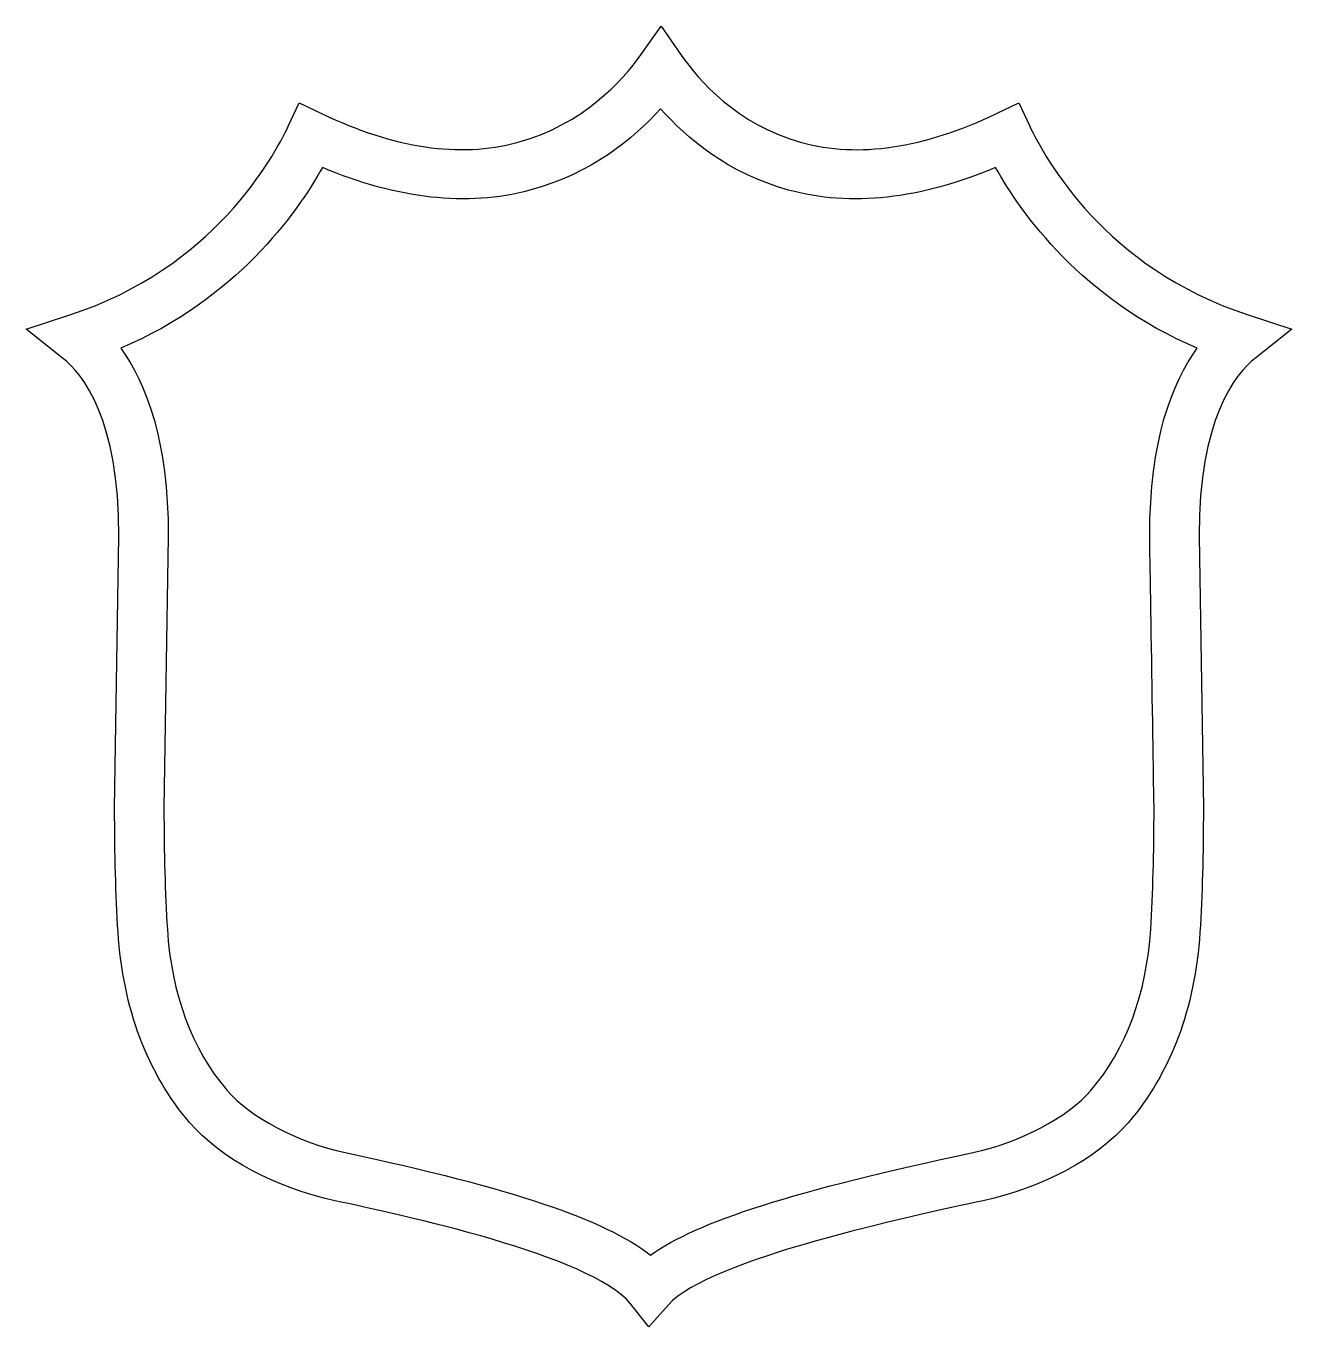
# Model space of a CAD drawing. Header units: centimetres. Extents: x -8.6 to 8.6, y -8.8 to 8.8.
import ezdxf

# ---------------------------------------------------------------- set-up
doc = ezdxf.new("R2010")
doc.units = ezdxf.units.CM
doc.header["$MEASUREMENT"] = 0
doc.layers.add('Camada 1', color=7, linetype='Continuous')

msp = doc.modelspace()

# ---------------------------------------------------------------- linework, layer by layer
at = {"layer": 'Camada 1'}
for points, knots in [([(-0.24637, 8.42031), (-0.48894, 8.0786), (-1.02927, 7.47035), (-1.92311, 7.23072), (-1.92311, 7.23072), (-1.92311, 7.23072), (-1.92311, 7.23072), (-1.92311, 7.23072), (-1.92311, 7.23072), (-2.69715, 7.02294), (-3.58705, 7.15521), (-4.56921, 7.62397), (-4.56921, 7.62397), (-4.56921, 7.62397), (-4.87351, 7.76939), (-4.87351, 7.76939), (-4.87351, 7.76939), (-4.87351, 7.76939), (-5.01596, 7.46313), (-5.01596, 7.46313), (-5.01596, 7.46313), (-5.22212, 7.0203), (-6.04471, 5.52641), (-7.97686, 4.89813), (-7.97686, 4.89813), (-7.97686, 4.89813), (-8.57164, 4.70509), (-8.57164, 4.70509), (-8.57164, 4.70509), (-8.57164, 4.70509), (-8.08026, 4.31808), (-8.08026, 4.31808), (-8.08026, 4.31808), (-7.79369, 4.09258), (-7.3131, 3.4784), (-7.3131, 1.89682), (-7.3131, 1.89682), (-7.3131, 1.89682), (-7.37186, -1.78523), (-7.37186, -1.78523), (-7.37186, -1.78523), (-7.37186, -2.40761), (-7.35643, -2.95712), (-7.32492, -3.46428), (-7.32492, -3.46428), (-7.26092, -4.48713), (-6.92577, -5.37804), (-6.35591, -6.04111), (-6.35591, -6.04111), (-5.93967, -6.52498), (-5.18566, -6.93135), (-4.38834, -7.10108), (-4.38834, -7.10108), (-3.52699, -7.28457), (-0.90619, -7.84295), (-0.38654, -8.49649), (-0.38654, -8.49649), (-0.38654, -8.49649), (-0.13706, -8.80999), (-0.13706, -8.80999), (-0.13706, -8.80999), (-0.13706, -8.80999), (0.12652, -8.50863), (0.12652, -8.50863), (0.12652, -8.50863), (0.66553, -7.89445), (3.46752, -7.29737), (4.3883, -7.10107), (4.3883, -7.10107), (5.18597, -6.93137), (5.93998, -6.52499), (6.35587, -6.0411), (6.35587, -6.0411), (6.92539, -5.37835), (7.26088, -4.48747), (7.32522, -3.46496), (7.32522, -3.46496), (7.35673, -2.95876), (7.37184, -2.40959), (7.37184, -1.78525), (7.37184, -1.78525), (7.37184, -1.78525), (7.31342, 1.90206), (7.31342, 1.90206), (7.31342, 1.90206), (7.31342, 3.47802), (7.79398, 4.09252), (8.08055, 4.31805), (8.08055, 4.31805), (8.08055, 4.31805), (8.57164, 4.70506), (8.57164, 4.70506), (8.57164, 4.70506), (8.57164, 4.70506), (7.97715, 4.89807), (7.97715, 4.89807), (7.97715, 4.89807), (6.04469, 5.52635), (5.22241, 7.02024), (5.01628, 7.46307), (5.01628, 7.46307), (5.01628, 7.46307), (4.8738, 7.76901), (4.8738, 7.76901), (4.8738, 7.76901), (4.8738, 7.76901), (4.56916, 7.62325), (4.56916, 7.62325), (4.56916, 7.62325), (3.58472, 7.15351), (2.69744, 7.02188), (1.93161, 7.23262), (1.93161, 7.23262), (1.05515, 7.47389), (0.5339, 8.07757), (0.30114, 8.416), (0.30114, 8.416), (0.30114, 8.416), (0.03036, 8.80996), (0.03036, 8.80996), (0.03036, 8.80996), (0.03036, 8.80996), (-0.24637, 8.42031), (-0.24637, 8.42031)], [0, 0, 0, 0, 0.03125, 0.03125, 0.03125, 0.03125, 0.0625, 0.0625, 0.0625, 0.0625, 0.09375, 0.09375, 0.09375, 0.09375, 0.125, 0.125, 0.125, 0.125, 0.15625, 0.15625, 0.15625, 0.15625, 0.1875, 0.1875, 0.1875, 0.1875, 0.21875, 0.21875, 0.21875, 0.21875, 0.25, 0.25, 0.25, 0.25, 0.28125, 0.28125, 0.28125, 0.28125, 0.3125, 0.3125, 0.3125, 0.3125, 0.34375, 0.34375, 0.34375, 0.34375, 0.375, 0.375, 0.375, 0.375, 0.40625, 0.40625, 0.40625, 0.40625, 0.4375, 0.4375, 0.4375, 0.4375, 0.46875, 0.46875, 0.46875, 0.46875, 0.5, 0.5, 0.5, 0.5, 0.53125, 0.53125, 0.53125, 0.53125, 0.5625, 0.5625, 0.5625, 0.5625, 0.59375, 0.59375, 0.59375, 0.59375, 0.625, 0.625, 0.625, 0.625, 0.65625, 0.65625, 0.65625, 0.65625, 0.6875, 0.6875, 0.6875, 0.6875, 0.71875, 0.71875, 0.71875, 0.71875, 0.75, 0.75, 0.75, 0.75, 0.78125, 0.78125, 0.78125, 0.78125, 0.8125, 0.8125, 0.8125, 0.8125, 0.84375, 0.84375, 0.84375, 0.84375, 0.875, 0.875, 0.875, 0.875, 0.90625, 0.90625, 0.90625, 0.90625, 0.9375, 0.9375, 0.9375, 0.9375, 1, 1, 1, 1]), ([(0.02216, 7.68993), (0.37175, 7.29141), (0.93571, 6.81382), (1.75436, 6.58828), (1.75436, 6.58828), (2.59701, 6.35653), (3.54043, 6.46485), (4.55836, 6.8939), (4.55836, 6.8939), (4.90729, 6.26758), (5.73123, 5.10852), (7.28979, 4.4451), (7.28979, 4.4451), (6.94578, 3.97634), (6.64511, 3.19772), (6.64511, 1.89682), (6.64511, 1.89682), (6.64511, 1.8919), (6.70387, -1.78523), (6.70387, -1.78523), (6.70387, -1.78523), (6.70387, -2.39578), (6.68876, -2.93119), (6.65823, -3.42324), (6.65823, -3.42324), (6.60275, -4.29935), (6.32308, -5.05403), (5.84908, -5.6055), (5.84908, -5.6055), (5.53393, -5.97213), (4.89089, -6.31091), (4.24912, -6.44746), (4.24912, -6.44746), (1.84464, -6.95953), (0.51881, -7.37842), (-0.11603, -7.8383), (-0.11603, -7.8383), (-0.72986, -7.35313), (-2.0091, -6.92477), (-4.2488, -6.44746), (-4.2488, -6.44746), (-4.89055, -6.31091), (-5.53327, -5.97214), (-5.84905, -5.6055), (-5.84905, -5.6055), (-6.32305, -5.05371), (-6.60272, -4.29901), (-6.65788, -3.42258), (-6.65788, -3.42258), (-6.68873, -2.92921), (-6.70349, -2.3938), (-6.70349, -1.78521), (-6.70349, -1.78521), (-6.70349, -1.78521), (-6.64507, 1.89194), (-6.64507, 1.89194), (-6.64507, 1.89194), (-6.64507, 3.19644), (-6.94574, 3.97606), (-7.28975, 4.44514), (-7.28975, 4.44514), (-5.7312, 5.10856), (-4.90726, 6.26796), (-4.55832, 6.89426), (-4.55832, 6.89426), (-3.54335, 6.4672), (-2.59895, 6.35724), (-1.7504, 6.58539), (-1.7504, 6.58539), (-0.916, 6.80889), (-0.3373, 7.2898), (0.02216, 7.68993)], [0, 0, 0, 0, 0.05263158, 0.05263158, 0.05263158, 0.05263158, 0.10526316, 0.10526316, 0.10526316, 0.10526316, 0.15789474, 0.15789474, 0.15789474, 0.15789474, 0.21052632, 0.21052632, 0.21052632, 0.21052632, 0.26315789, 0.26315789, 0.26315789, 0.26315789, 0.31578947, 0.31578947, 0.31578947, 0.31578947, 0.36842105, 0.36842105, 0.36842105, 0.36842105, 0.42105263, 0.42105263, 0.42105263, 0.42105263, 0.47368421, 0.47368421, 0.47368421, 0.47368421, 0.52631579, 0.52631579, 0.52631579, 0.52631579, 0.57894737, 0.57894737, 0.57894737, 0.57894737, 0.63157895, 0.63157895, 0.63157895, 0.63157895, 0.68421053, 0.68421053, 0.68421053, 0.68421053, 0.73684211, 0.73684211, 0.73684211, 0.73684211, 0.78947368, 0.78947368, 0.78947368, 0.78947368, 0.84210526, 0.84210526, 0.84210526, 0.84210526, 0.89473684, 0.89473684, 0.89473684, 0.89473684, 1, 1, 1, 1]), ([(-1.75044, 6.58535), (-1.75044, 6.58535), (-1.75044, 6.58535), (-1.75044, 6.58535), (-1.75044, 6.58535), (-1.75044, 6.58535), (-1.75044, 6.58535), (-1.75044, 6.58535), (-1.75044, 6.58535), (-1.75044, 6.58535), (-1.75044, 6.58535), (-1.75044, 6.58535)], [0, 0, 0, 0, 0.25, 0.25, 0.25, 0.25, 0.5, 0.5, 0.5, 0.5, 1, 1, 1, 1])]:
    msp.add_open_spline(points, degree=3, knots=knots, dxfattribs=at)

doc.saveas('drawing.dxf')
